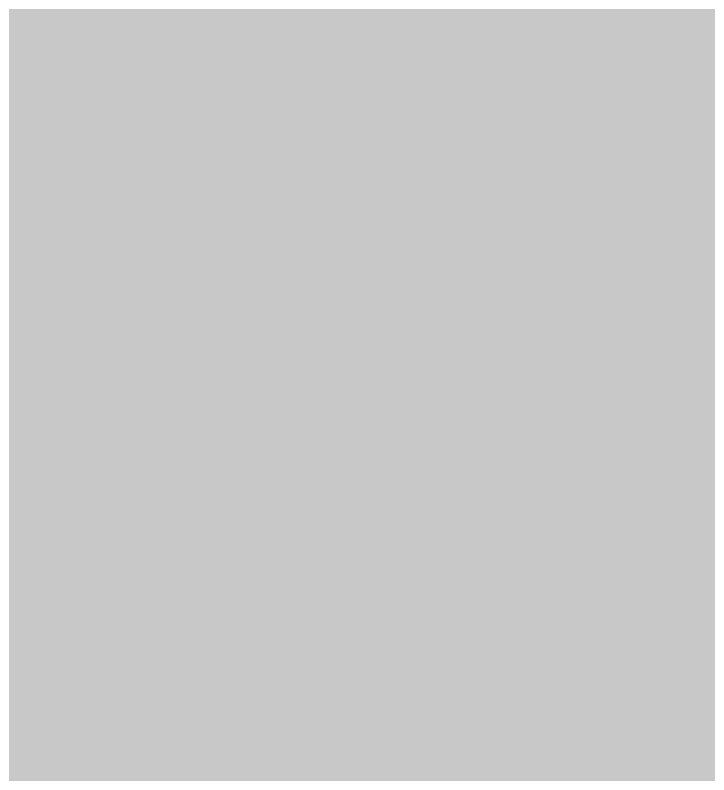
# Model space of a CAD drawing. Header units: millimetres. Extents: x -0.5 to 77.7, y -66.2 to -6.
# Drawn here: x 48.7346 to 48.8207, y -20.2238 to -20.1295 of the extents above; entities that cross this region are included whole.
import ezdxf

# ---------------------------------------------------------------- set-up
doc = ezdxf.new("R2010")
doc.units = ezdxf.units.MM
doc.header["$MEASUREMENT"] = 0
doc.layers.add('Inner1', color=7, linetype='Continuous', true_color=0x999966)
doc.layers.add('Top-Silkscreen-Layer', color=7, linetype='Continuous', true_color=0xffcc00)

msp = doc.modelspace()

# ---------------------------------------------------------------- hatches: boundary and pattern name
at = {"layer": 'Inner1'}
msp.add_hatch(color=256, dxfattribs=at).paths.add_polyline_path([(77.239014, -6.454153), (77.239014, -65.681991), (-0.02286, -65.681991), (-0.02286, -6.454153)])
at = {"layer": 'Top-Silkscreen-Layer'}
for points in [[(48.714663, -20.146411), (48.703538, -20.198023), (48.760777, -20.214467), (48.770371, -20.206427), (48.770371, -20.183086)], [(48.823229, -20.147329), (48.8063, -20.169511), (48.801741, -20.187747), (48.810034, -20.202261), (48.857227, -20.203507), (48.855824, -20.156308)]]:
    msp.add_hatch(color=256, dxfattribs=at).paths.add_polyline_path(points)

# ---------------------------------------------------------------- linework, layer by layer
at = {"layer": 'Top-Silkscreen-Layer', "const_width": 0.254001}
for points in [[(48.424277, -20.26286), (48.450686, -20.331426), (48.43652, -20.257282)], [(48.819209, -19.927517), (48.833262, -19.987402), (48.851525, -19.931064)], [(48.523096, -20.034929), (48.510599, -20.042146), (48.509081, -20.062806), (48.559824, -20.091602)], [(48.710885, -20.046027), (48.735599, -20.107828), (48.758954, -20.042772)], [(48.723229, -19.917955), (48.707367, -19.970885), (48.76712, -19.954528), (48.768644, -19.937123), (48.755195, -19.92499), (48.738672, -19.913433)], [(48.815063, -20.04771), (48.802477, -20.062144), (48.8059, -20.074947), (48.859811, -20.083482), (48.870016, -20.067737), (48.85562, -20.050506)], [(48.714663, -20.146411), (48.703538, -20.198023), (48.760777, -20.214467), (48.770371, -20.206427), (48.770371, -20.183086)], [(48.823229, -20.147329), (48.8063, -20.169511), (48.801741, -20.187747), (48.810034, -20.202261), (48.857227, -20.203507), (48.855824, -20.156308)], [(48.818098, -20.261098), (48.831884, -20.333502), (48.868098, -20.296681), (48.868098, -20.274775), (48.856986, -20.265846)]]:
    msp.add_lwpolyline(points, close=True, dxfattribs=at)
for points in [[(48.65435, -19.877791), (48.637771, -19.79817), (48.620511, -19.87841)], [(48.900598, -19.986361), (48.913101, -20.011602), (48.900598, -20.033275), (48.888101, -20.046748), (48.888101, -20.067686), (48.888101, -20.088623), (48.900598, -20.102089), (48.913101, -20.125896), (48.900598, -20.145624), (48.888101, -20.155019), (48.888101, -20.179168), (48.888101, -20.20331), (48.900598, -20.216776), (48.899982, -20.261185), (48.886862, -20.272146), (48.886323, -20.295588), (48.894444, -20.330006), (48.894349, -20.374809), (48.885599, -20.38215), (48.885599, -20.411746), (48.885599, -20.441343), (48.894349, -20.448684), (48.893098, -20.490464), (48.895022, -20.558899)], [(48.665844, -20.36068), (48.6591, -20.345722), (48.669851, -20.331244), (48.688945, -20.309462), (48.697289, -20.302157), (48.703982, -20.318245), (48.710675, -20.334332), (48.733922, -20.336058), (48.757176, -20.337784), (48.765139, -20.324748), (48.751131, -20.253888), (48.737663, -20.24587), (48.720829, -20.255082), (48.699531, -20.275758), (48.695067, -20.287221), (48.676582, -20.268606), (48.666847, -20.216776), (48.684773, -20.193355), (48.693949, -20.181397), (48.68605, -20.171849), (48.659919, -20.109546), (48.675051, -20.086322), (48.683357, -20.067686), (48.67549, -20.050237), (48.65536, -20.027442), (48.656522, -19.992019)], [(48.61879, -19.993469), (48.630862, -20.008762), (48.628099, -20.019555), (48.615838, -20.027442), (48.595708, -20.050237)], [(48.595143, -20.083875), (48.610269, -20.107515), (48.603099, -20.147066)], [(48.600598, -20.209996), (48.613101, -20.239716), (48.600598, -20.263676)], [(48.701296, -20.385929), (48.69828, -20.394945), (48.685434, -20.385288)], [(48.754503, -20.370847), (48.738412, -20.360571), (48.721362, -20.368742)]]:
    msp.add_lwpolyline(points, dxfattribs=at)

doc.saveas('drawing.dxf')
